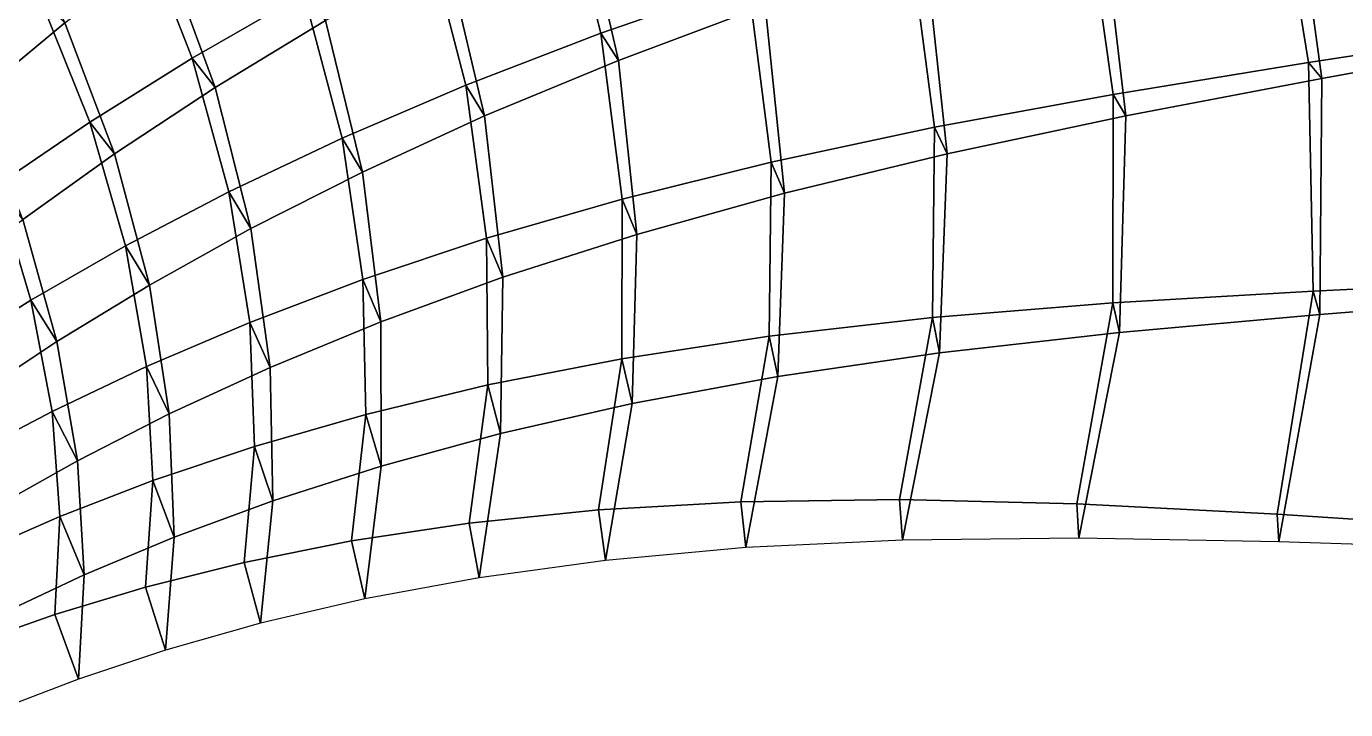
# Model space of a CAD drawing. Header units: metres. Extents: x -2184624 to 1125696, y -1900362 to 1900362.
# Drawn here: x 378008 to 861386, y 540080 to 790230 of the extents above; entities that cross this region are included whole.
import ezdxf

# ---------------------------------------------------------------- set-up
doc = ezdxf.new("R2010")
doc.units = ezdxf.units.M

msp = doc.modelspace()

# ---------------------------------------------------------------- linework, layer by layer
for points in [[(834154.4, 860883.56, 46331.305), (908120.06, 879630.6, 30537.996), (925439.5, 788881.9, 19751.383), (847771.9, 776965.5, 30945.414)], [(840861.1, 857532.3, 76662.305), (915547.2, 878327.6, 61388.81), (930923.1, 785407, 51199.844), (852640.1, 771183.1, 61778.062)], [(572805.75, 849187.06, 106248.57), (625579.4, 872643.4, 97914.79), (642505.4, 806388, 76432.31), (588483.56, 787737.4, 82581.586)], [(580191.5, 841829.06, 133715.02), (632845.4, 866639.5, 126003.086), (648754.75, 797837.75, 104821.64), (594992.44, 777756.9, 110240.68)], [(765185.25, 842735.25, 58768.684), (834154.4, 860883.56, 46331.305), (847771.9, 776965.5, 30945.414), (776235.9, 765312, 39476.457)], [(834154.4, 860883.56, 46331.305), (840861.1, 857532.3, 76662.305), (852640.1, 771183.1, 61778.062), (847771.9, 776965.5, 30945.414)], [(847771.9, 776965.5, 30945.414), (852640.1, 771183.1, 61778.062), (840861.1, 857532.3, 76662.305), (834154.4, 860883.56, 46331.305)], [(771492, 837494.75, 88506.02), (840861.1, 857532.3, 76662.305), (852640.1, 771183.1, 61778.062), (780842.9, 757445.1, 69600.78)], [(419454.47, 827726.5, 146941.19), (459296.38, 854973.25, 141921.39), (479623.88, 802119.8, 117888.21), (438735.2, 778591.44, 121642.58)], [(327177.62, 816300.56, 177805.94), (359410.7, 845971.94, 174518.77), (382931.25, 800808.5, 150572.45), (349497.2, 774290.3, 152977.16)], [(428207.66, 819406, 172398.19), (467698.88, 847651.6, 167953.11), (487641.62, 792406.2, 144055.25), (447221, 767866.94, 147143.11)], [(524229.28, 825671.75, 112823.69), (572805.75, 849187.06, 106248.57), (588483.56, 787737.4, 82581.586), (538979.94, 768692.5, 87347.83)], [(572805.75, 849187.06, 106248.57), (580191.5, 841829.06, 133715.02), (594992.44, 777756.9, 110240.68), (588483.56, 787737.4, 82581.586)], [(588483.56, 787737.4, 82581.586), (594992.44, 777756.9, 110240.68), (580191.5, 841829.06, 133715.02), (572805.75, 849187.06, 106248.57)], [(531873.44, 817078.75, 139647.75), (580191.5, 841829.06, 133715.02), (594992.44, 777756.9, 110240.68), (545895.7, 757424.75, 114252.67)], [(701333, 824672.4, 68622.17), (765185.25, 842735.25, 58768.684), (776235.9, 765312, 39476.457), (710723.8, 753293.6, 46089.523)], [(765185.25, 842735.25, 58768.684), (771492, 837494.75, 88506.02), (780842.9, 757445.1, 69600.78), (776235.9, 765312, 39476.457)], [(776235.9, 765312, 39476.457), (780842.9, 757445.1, 69600.78), (771492, 837494.75, 88506.02), (765185.25, 842735.25, 58768.684)], [(336796.7, 808367.8, 202084.16), (368626.8, 838875.7, 199305.14), (392112.3, 791577.6, 175449.02), (359169.8, 764233.06, 177269.94)], [(707502.4, 817700.5, 97707.94), (771492, 837494.75, 88506.02), (780842.9, 757445.1, 69600.78), (715353.8, 743543.9, 75435.695)], [(382931.25, 800808.5, 150572.45), (419454.47, 827726.5, 146941.19), (438735.2, 778591.44, 121642.58), (401296.6, 755167.3, 124253.5)], [(419454.47, 827726.5, 146941.19), (428207.66, 819406, 172398.19), (447221, 767866.94, 147143.11), (438735.2, 778591.44, 121642.58)], [(438735.2, 778591.44, 121642.58), (447221, 767866.94, 147143.11), (428207.66, 819406, 172398.19), (419454.47, 827726.5, 146941.19)], [(479623.88, 802119.8, 117888.21), (524229.28, 825671.75, 112823.69), (538979.94, 768692.5, 87347.83), (493674.4, 749298.94, 90941)], [(524229.28, 825671.75, 112823.69), (531873.44, 817078.75, 139647.75), (545895.7, 757424.75, 114252.67), (538979.94, 768692.5, 87347.83)], [(538979.94, 768692.5, 87347.83), (545895.7, 757424.75, 114252.67), (531873.44, 817078.75, 139647.75), (524229.28, 825671.75, 112823.69)], [(642505.4, 806388, 76432.31), (701333, 824672.4, 68622.17), (710723.8, 753293.6, 46089.523), (650905.56, 740572.56, 51250.97)], [(701333, 824672.4, 68622.17), (707502.4, 817700.5, 97707.94), (715353.8, 743543.9, 75435.695), (710723.8, 753293.6, 46089.523)], [(710723.8, 753293.6, 46089.523), (715353.8, 743543.9, 75435.695), (707502.4, 817700.5, 97707.94), (701333, 824672.4, 68622.17)], [(392112.3, 791577.6, 175449.02), (428207.66, 819406, 172398.19), (447221, 767866.94, 147143.11), (410327.03, 743536.56, 149082.47)], [(487641.62, 792406.2, 144055.25), (531873.44, 817078.75, 139647.75), (545895.7, 757424.75, 114252.67), (501115.97, 736881.7, 117076.16)], [(648754.75, 797837.75, 104821.64), (707502.4, 817700.5, 97707.94), (715353.8, 743543.9, 75435.695), (655791.8, 729127.8, 79766.14)], [(642505.4, 806388, 76432.31), (648754.75, 797837.75, 104821.64), (594992.44, 777756.9, 110240.68), (588483.56, 787737.4, 82581.586)], [(588483.56, 787737.4, 82581.586), (642505.4, 806388, 76432.31), (650905.56, 740572.56, 51250.97), (596355.44, 727021.94, 55262.863)], [(588483.56, 787737.4, 82581.586), (594992.44, 777756.9, 110240.68), (648754.75, 797837.75, 104821.64), (642505.4, 806388, 76432.31)], [(642505.4, 806388, 76432.31), (648754.75, 797837.75, 104821.64), (655791.8, 729127.8, 79766.14), (650905.56, 740572.56, 51250.97)], [(650905.56, 740572.56, 51250.97), (655791.8, 729127.8, 79766.14), (648754.75, 797837.75, 104821.64), (642505.4, 806388, 76432.31)], [(382931.25, 800808.5, 150572.45), (392112.3, 791577.6, 175449.02), (359169.8, 764233.06, 177269.94), (349497.2, 774290.3, 152977.16)], [(349497.2, 774290.3, 152977.16), (382931.25, 800808.5, 150572.45), (401296.6, 755167.3, 124253.5), (367040, 731933.5, 125863.41)], [(349497.2, 774290.3, 152977.16), (359169.8, 764233.06, 177269.94), (392112.3, 791577.6, 175449.02), (382931.25, 800808.5, 150572.45)], [(382931.25, 800808.5, 150572.45), (392112.3, 791577.6, 175449.02), (410327.03, 743536.56, 149082.47), (401296.6, 755167.3, 124253.5)], [(401296.6, 755167.3, 124253.5), (410327.03, 743536.56, 149082.47), (392112.3, 791577.6, 175449.02), (382931.25, 800808.5, 150572.45)], [(479623.88, 802119.8, 117888.21), (487641.62, 792406.2, 144055.25), (447221, 767866.94, 147143.11), (438735.2, 778591.44, 121642.58)], [(438735.2, 778591.44, 121642.58), (479623.88, 802119.8, 117888.21), (493674.4, 749298.94, 90941), (452236.88, 729643.7, 93526.97)], [(438735.2, 778591.44, 121642.58), (447221, 767866.94, 147143.11), (487641.62, 792406.2, 144055.25), (479623.88, 802119.8, 117888.21)], [(479623.88, 802119.8, 117888.21), (487641.62, 792406.2, 144055.25), (501115.97, 736881.7, 117076.16), (493674.4, 749298.94, 90941)], [(493674.4, 749298.94, 90941), (501115.97, 736881.7, 117076.16), (487641.62, 792406.2, 144055.25), (479623.88, 802119.8, 117888.21)], [(594992.44, 777756.9, 110240.68), (648754.75, 797837.75, 104821.64), (655791.8, 729127.8, 79766.14), (601689.06, 714062.3, 82909.016)], [(359169.8, 764233.06, 177269.94), (392112.3, 791577.6, 175449.02), (410327.03, 743536.56, 149082.47), (376675.94, 719495.75, 150019.56)], [(447221, 767866.94, 147143.11), (487641.62, 792406.2, 144055.25), (501115.97, 736881.7, 117076.16), (460298.88, 716209.06, 118884.53)], [(925439.5, 788881.9, 19751.383), (930923.1, 785407, 51199.844), (852640.1, 771183.1, 61778.062), (847771.9, 776965.5, 30945.414)], [(847771.9, 776965.5, 30945.414), (925439.5, 788881.9, 19751.383), (930681.7, 697261, 5145.298), (849493.3, 693330.5, 11041.197)], [(847771.9, 776965.5, 30945.414), (852640.1, 771183.1, 61778.062), (930923.1, 785407, 51199.844), (925439.5, 788881.9, 19751.383)], [(588483.56, 787737.4, 82581.586), (594992.44, 777756.9, 110240.68), (545895.7, 757424.75, 114252.67), (538979.94, 768692.5, 87347.83)], [(538979.94, 768692.5, 87347.83), (588483.56, 787737.4, 82581.586), (596355.44, 727021.94, 55262.863), (546621, 712655, 58331.66)], [(538979.94, 768692.5, 87347.83), (545895.7, 757424.75, 114252.67), (594992.44, 777756.9, 110240.68), (588483.56, 787737.4, 82581.586)], [(588483.56, 787737.4, 82581.586), (594992.44, 777756.9, 110240.68), (601689.06, 714062.3, 82909.016), (596355.44, 727021.94, 55262.863)], [(596355.44, 727021.94, 55262.863), (601689.06, 714062.3, 82909.016), (594992.44, 777756.9, 110240.68), (588483.56, 787737.4, 82581.586)], [(852640.1, 771183.1, 61778.062), (930923.1, 785407, 51199.844), (933531.94, 691260.5, 37062.305), (851957.2, 684733, 42195.188)], [(438735.2, 778591.44, 121642.58), (447221, 767866.94, 147143.11), (410327.03, 743536.56, 149082.47), (401296.6, 755167.3, 124253.5)], [(401296.6, 755167.3, 124253.5), (438735.2, 778591.44, 121642.58), (452236.88, 729643.7, 93526.97), (414343.78, 709831.75, 95241.305)], [(401296.6, 755167.3, 124253.5), (410327.03, 743536.56, 149082.47), (447221, 767866.94, 147143.11), (438735.2, 778591.44, 121642.58)], [(438735.2, 778591.44, 121642.58), (447221, 767866.94, 147143.11), (460298.88, 716209.06, 118884.53), (452236.88, 729643.7, 93526.97)], [(452236.88, 729643.7, 93526.97), (460298.88, 716209.06, 118884.53), (447221, 767866.94, 147143.11), (438735.2, 778591.44, 121642.58)], [(545895.7, 757424.75, 114252.67), (594992.44, 777756.9, 110240.68), (601689.06, 714062.3, 82909.016), (552555.9, 698354.6, 85084.17)], [(776235.9, 765312, 39476.457), (847771.9, 776965.5, 30945.414), (849493.3, 693330.5, 11041.197), (776137.44, 689005.1, 15423.813)], [(847771.9, 776965.5, 30945.414), (852640.1, 771183.1, 61778.062), (780842.9, 757445.1, 69600.78), (776235.9, 765312, 39476.457)], [(776235.9, 765312, 39476.457), (780842.9, 757445.1, 69600.78), (852640.1, 771183.1, 61778.062), (847771.9, 776965.5, 30945.414)], [(847771.9, 776965.5, 30945.414), (852640.1, 771183.1, 61778.062), (851957.2, 684733, 42195.188), (849493.3, 693330.5, 11041.197)], [(849493.3, 693330.5, 11041.197), (851957.2, 684733, 42195.188), (852640.1, 771183.1, 61778.062), (847771.9, 776965.5, 30945.414)], [(538979.94, 768692.5, 87347.83), (545895.7, 757424.75, 114252.67), (501115.97, 736881.7, 117076.16), (493674.4, 749298.94, 90941)], [(493674.4, 749298.94, 90941), (538979.94, 768692.5, 87347.83), (546621, 712655, 58331.66), (501258.66, 697561.9, 60607.35)], [(493674.4, 749298.94, 90941), (501115.97, 736881.7, 117076.16), (545895.7, 757424.75, 114252.67), (538979.94, 768692.5, 87347.83)], [(538979.94, 768692.5, 87347.83), (545895.7, 757424.75, 114252.67), (552555.9, 698354.6, 85084.17), (546621, 712655, 58331.66)], [(546621, 712655, 58331.66), (552555.9, 698354.6, 85084.17), (545895.7, 757424.75, 114252.67), (538979.94, 768692.5, 87347.83)], [(780842.9, 757445.1, 69600.78), (852640.1, 771183.1, 61778.062), (851957.2, 684733, 42195.188), (778553.94, 678120, 45714.59)], [(410327.03, 743536.56, 149082.47), (447221, 767866.94, 147143.11), (460298.88, 716209.06, 118884.53), (423099.6, 695505.25, 119819.805)], [(710723.8, 753293.6, 46089.523), (776235.9, 765312, 39476.457), (776137.44, 689005.1, 15423.813), (709968.06, 683586.1, 18807.535)], [(776235.9, 765312, 39476.457), (780842.9, 757445.1, 69600.78), (715353.8, 743543.9, 75435.695), (710723.8, 753293.6, 46089.523)], [(710723.8, 753293.6, 46089.523), (715353.8, 743543.9, 75435.695), (780842.9, 757445.1, 69600.78), (776235.9, 765312, 39476.457)], [(776235.9, 765312, 39476.457), (780842.9, 757445.1, 69600.78), (778553.94, 678120, 45714.59), (776137.44, 689005.1, 15423.813)], [(776137.44, 689005.1, 15423.813), (778553.94, 678120, 45714.59), (780842.9, 757445.1, 69600.78), (776235.9, 765312, 39476.457)], [(401296.6, 755167.3, 124253.5), (410327.03, 743536.56, 149082.47), (376675.94, 719495.75, 150019.56), (367040, 731933.5, 125863.41)], [(367040, 731933.5, 125863.41), (401296.6, 755167.3, 124253.5), (414343.78, 709831.75, 95241.305), (379684.25, 689969.5, 96198.33)], [(367040, 731933.5, 125863.41), (376675.94, 719495.75, 150019.56), (410327.03, 743536.56, 149082.47), (401296.6, 755167.3, 124253.5)], [(401296.6, 755167.3, 124253.5), (410327.03, 743536.56, 149082.47), (423099.6, 695505.25, 119819.805), (414343.78, 709831.75, 95241.305)], [(414343.78, 709831.75, 95241.305), (423099.6, 695505.25, 119819.805), (410327.03, 743536.56, 149082.47), (401296.6, 755167.3, 124253.5)], [(501115.97, 736881.7, 117076.16), (545895.7, 757424.75, 114252.67), (552555.9, 698354.6, 85084.17), (507915.66, 682088.75, 86453.586)], [(715353.8, 743543.9, 75435.695), (780842.9, 757445.1, 69600.78), (778553.94, 678120, 45714.59), (712625.94, 670658.5, 48155.48)], [(493674.4, 749298.94, 90941), (501115.97, 736881.7, 117076.16), (460298.88, 716209.06, 118884.53), (452236.88, 729643.7, 93526.97)], [(452236.88, 729643.7, 93526.97), (493674.4, 749298.94, 90941), (501258.66, 697561.9, 60607.35), (459851.16, 681872, 62206.645)], [(452236.88, 729643.7, 93526.97), (460298.88, 716209.06, 118884.53), (501115.97, 736881.7, 117076.16), (493674.4, 749298.94, 90941)], [(493674.4, 749298.94, 90941), (501115.97, 736881.7, 117076.16), (507915.66, 682088.75, 86453.586), (501258.66, 697561.9, 60607.35)], [(501258.66, 697561.9, 60607.35), (507915.66, 682088.75, 86453.586), (501115.97, 736881.7, 117076.16), (493674.4, 749298.94, 90941)], [(650905.56, 740572.56, 51250.97), (710723.8, 753293.6, 46089.523), (709968.06, 683586.1, 18807.535), (650214, 676772.6, 21467.02)], [(710723.8, 753293.6, 46089.523), (715353.8, 743543.9, 75435.695), (655791.8, 729127.8, 79766.14), (650905.56, 740572.56, 51250.97)], [(650905.56, 740572.56, 51250.97), (655791.8, 729127.8, 79766.14), (715353.8, 743543.9, 75435.695), (710723.8, 753293.6, 46089.523)], [(710723.8, 753293.6, 46089.523), (715353.8, 743543.9, 75435.695), (712625.94, 670658.5, 48155.48), (709968.06, 683586.1, 18807.535)], [(709968.06, 683586.1, 18807.535), (712625.94, 670658.5, 48155.48), (715353.8, 743543.9, 75435.695), (710723.8, 753293.6, 46089.523)], [(376675.94, 719495.75, 150019.56), (410327.03, 743536.56, 149082.47), (423099.6, 695505.25, 119819.805), (389189, 674869.4, 120001.734)], [(596355.44, 727021.94, 55262.863), (650905.56, 740572.56, 51250.97), (650214, 676772.6, 21467.02), (596129, 668521.7, 23561.04)], [(650905.56, 740572.56, 51250.97), (655791.8, 729127.8, 79766.14), (601689.06, 714062.3, 82909.016), (596355.44, 727021.94, 55262.863)], [(596355.44, 727021.94, 55262.863), (601689.06, 714062.3, 82909.016), (655791.8, 729127.8, 79766.14), (650905.56, 740572.56, 51250.97)], [(650905.56, 740572.56, 51250.97), (655791.8, 729127.8, 79766.14), (653358.75, 662026.6, 49812.395), (650214, 676772.6, 21467.02)], [(650214, 676772.6, 21467.02), (653358.75, 662026.6, 49812.395), (655791.8, 729127.8, 79766.14), (650905.56, 740572.56, 51250.97)], [(655791.8, 729127.8, 79766.14), (715353.8, 743543.9, 75435.695), (712625.94, 670658.5, 48155.48), (653358.75, 662026.6, 49812.395)], [(460298.88, 716209.06, 118884.53), (501115.97, 736881.7, 117076.16), (507915.66, 682088.75, 86453.586), (467321.97, 665386.6, 87144.336)], [(335702.84, 708972.44, 126595.3), (367040, 731933.5, 125863.41), (379684.25, 689969.5, 96198.33), (347966.66, 670158.3, 96497.27)], [(367040, 731933.5, 125863.41), (376675.94, 719495.75, 150019.56), (389189, 674869.4, 120001.734), (379684.25, 689969.5, 96198.33)], [(379684.25, 689969.5, 96198.33), (389189, 674869.4, 120001.734), (376675.94, 719495.75, 150019.56), (367040, 731933.5, 125863.41)], [(452236.88, 729643.7, 93526.97), (460298.88, 716209.06, 118884.53), (423099.6, 695505.25, 119819.805), (414343.78, 709831.75, 95241.305)], [(414343.78, 709831.75, 95241.305), (452236.88, 729643.7, 93526.97), (459851.16, 681872, 62206.645), (422014.75, 665724.06, 63223.53)], [(414343.78, 709831.75, 95241.305), (423099.6, 695505.25, 119819.805), (460298.88, 716209.06, 118884.53), (452236.88, 729643.7, 93526.97)], [(452236.88, 729643.7, 93526.97), (460298.88, 716209.06, 118884.53), (467321.97, 665386.6, 87144.336), (459851.16, 681872, 62206.645)], [(459851.16, 681872, 62206.645), (467321.97, 665386.6, 87144.336), (460298.88, 716209.06, 118884.53), (452236.88, 729643.7, 93526.97)], [(596355.44, 727021.94, 55262.863), (601689.06, 714062.3, 82909.016), (552555.9, 698354.6, 85084.17), (546621, 712655, 58331.66)], [(546621, 712655, 58331.66), (596355.44, 727021.94, 55262.863), (596129, 668521.7, 23561.04), (547045.1, 658934.06, 25190.707)], [(546621, 712655, 58331.66), (552555.9, 698354.6, 85084.17), (601689.06, 714062.3, 82909.016), (596355.44, 727021.94, 55262.863)], [(596355.44, 727021.94, 55262.863), (601689.06, 714062.3, 82909.016), (599962.6, 652174.7, 50864.242), (596129, 668521.7, 23561.04)], [(596129, 668521.7, 23561.04), (599962.6, 652174.7, 50864.242), (601689.06, 714062.3, 82909.016), (596355.44, 727021.94, 55262.863)], [(601689.06, 714062.3, 82909.016), (655791.8, 729127.8, 79766.14), (653358.75, 662026.6, 49812.395), (599962.6, 652174.7, 50864.242)], [(345991.72, 695821.3, 150080.67), (376675.94, 719495.75, 150019.56), (389189, 674869.4, 120001.734), (358259.97, 654395.56, 119534.13)], [(423099.6, 695505.25, 119819.805), (460298.88, 716209.06, 118884.53), (467321.97, 665386.6, 87144.336), (430366.2, 648378.2, 87259.17)], [(546621, 712655, 58331.66), (552555.9, 698354.6, 85084.17), (507915.66, 682088.75, 86453.586), (501258.66, 697561.9, 60607.35)], [(501258.66, 697561.9, 60607.35), (546621, 712655, 58331.66), (547045.1, 658934.06, 25190.707), (502382.1, 648177.56, 26428.066)], [(501258.66, 697561.9, 60607.35), (507915.66, 682088.75, 86453.586), (552555.9, 698354.6, 85084.17), (546621, 712655, 58331.66)], [(546621, 712655, 58331.66), (552555.9, 698354.6, 85084.17), (551727.4, 641199.06, 51431.098), (547045.1, 658934.06, 25190.707)], [(547045.1, 658934.06, 25190.707), (551727.4, 641199.06, 51431.098), (552555.9, 698354.6, 85084.17), (546621, 712655, 58331.66)], [(552555.9, 698354.6, 85084.17), (601689.06, 714062.3, 82909.016), (599962.6, 652174.7, 50864.242), (551727.4, 641199.06, 51431.098)], [(414343.78, 709831.75, 95241.305), (423099.6, 695505.25, 119819.805), (389189, 674869.4, 120001.734), (379684.25, 689969.5, 96198.33)], [(379684.25, 689969.5, 96198.33), (414343.78, 709831.75, 95241.305), (422014.75, 665724.06, 63223.53), (387401.1, 649253.6, 63737.258)], [(379684.25, 689969.5, 96198.33), (389189, 674869.4, 120001.734), (423099.6, 695505.25, 119819.805), (414343.78, 709831.75, 95241.305)], [(414343.78, 709831.75, 95241.305), (423099.6, 695505.25, 119819.805), (430366.2, 648378.2, 87259.17), (422014.75, 665724.06, 63223.53)], [(422014.75, 665724.06, 63223.53), (430366.2, 648378.2, 87259.17), (423099.6, 695505.25, 119819.805), (414343.78, 709831.75, 95241.305)], [(501258.66, 697561.9, 60607.35), (507915.66, 682088.75, 86453.586), (467321.97, 665386.6, 87144.336), (459851.16, 681872, 62206.645)], [(459851.16, 681872, 62206.645), (501258.66, 697561.9, 60607.35), (502382.1, 648177.56, 26428.066), (461641.44, 636440.2, 27328.205)], [(459851.16, 681872, 62206.645), (467321.97, 665386.6, 87144.336), (507915.66, 682088.75, 86453.586), (501258.66, 697561.9, 60607.35)], [(501258.66, 697561.9, 60607.35), (507915.66, 682088.75, 86453.586), (508033.22, 629260.56, 51601.582), (502382.1, 648177.56, 26428.066)], [(502382.1, 648177.56, 26428.066), (508033.22, 629260.56, 51601.582), (507915.66, 682088.75, 86453.586), (501258.66, 697561.9, 60607.35)], [(507915.66, 682088.75, 86453.586), (552555.9, 698354.6, 85084.17), (551727.4, 641199.06, 51431.098), (508033.22, 629260.56, 51601.582)], [(849493.3, 693330.5, 11041.197), (930681.7, 697261, 5145.298), (919886.25, 606201.3, -16253.517), (836297.75, 611673.25, -15870.68)], [(930681.7, 697261, 5145.298), (933531.94, 691260.5, 37062.305), (851957.2, 684733, 42195.188), (849493.3, 693330.5, 11041.197)], [(849493.3, 693330.5, 11041.197), (851957.2, 684733, 42195.188), (933531.94, 691260.5, 37062.305), (930681.7, 697261, 5145.298)], [(389189, 674869.4, 120001.734), (423099.6, 695505.25, 119819.805), (430366.2, 648378.2, 87259.17), (396678.78, 631189, 86884.51)], [(776137.44, 689005.1, 15423.813), (849493.3, 693330.5, 11041.197), (836297.75, 611673.25, -15870.68), (762895.9, 615453, -15418.482)], [(849493.3, 693330.5, 11041.197), (851957.2, 684733, 42195.188), (778553.94, 678120, 45714.59), (776137.44, 689005.1, 15423.813)], [(776137.44, 689005.1, 15423.813), (778553.94, 678120, 45714.59), (851957.2, 684733, 42195.188), (849493.3, 693330.5, 11041.197)], [(849493.3, 693330.5, 11041.197), (851957.2, 684733, 42195.188), (836890.75, 601512.25, 15870.68), (836297.75, 611673.25, -15870.68)], [(836297.75, 611673.25, -15870.68), (836890.75, 601512.25, 15870.68), (851957.2, 684733, 42195.188), (849493.3, 693330.5, 11041.197)], [(851957.2, 684733, 42195.188), (933531.94, 691260.5, 37062.305), (920657.1, 598865.8, 16253.517), (836890.75, 601512.25, 15870.68)], [(379684.25, 689969.5, 96198.33), (389189, 674869.4, 120001.734), (358259.97, 654395.56, 119534.13), (347966.66, 670158.3, 96497.27)], [(347966.66, 670158.3, 96497.27), (379684.25, 689969.5, 96198.33), (387401.1, 649253.6, 63737.258), (355696.62, 632584.5, 63816.414)], [(347966.66, 670158.3, 96497.27), (358259.97, 654395.56, 119534.13), (389189, 674869.4, 120001.734), (379684.25, 689969.5, 96198.33)], [(379684.25, 689969.5, 96198.33), (389189, 674869.4, 120001.734), (396678.78, 631189, 86884.51), (387401.1, 649253.6, 63737.258)], [(387401.1, 649253.6, 63737.258), (396678.78, 631189, 86884.51), (389189, 674869.4, 120001.734), (379684.25, 689969.5, 96198.33)], [(709968.06, 683586.1, 18807.535), (776137.44, 689005.1, 15423.813), (762895.9, 615453, -15418.482), (697903.3, 616987.2, -14911.979)], [(776137.44, 689005.1, 15423.813), (778553.94, 678120, 45714.59), (712625.94, 670658.5, 48155.48), (709968.06, 683586.1, 18807.535)], [(709968.06, 683586.1, 18807.535), (712625.94, 670658.5, 48155.48), (778553.94, 678120, 45714.59), (776137.44, 689005.1, 15423.813)], [(776137.44, 689005.1, 15423.813), (778553.94, 678120, 45714.59), (763594.25, 602815.6, 15418.482), (762895.9, 615453, -15418.482)], [(762895.9, 615453, -15418.482), (763594.25, 602815.6, 15418.482), (778553.94, 678120, 45714.59), (776137.44, 689005.1, 15423.813)], [(459851.16, 681872, 62206.645), (467321.97, 665386.6, 87144.336), (430366.2, 648378.2, 87259.17), (422014.75, 665724.06, 63223.53)], [(422014.75, 665724.06, 63223.53), (459851.16, 681872, 62206.645), (461641.44, 636440.2, 27328.205), (424395.88, 623908.1, 27936.89)], [(422014.75, 665724.06, 63223.53), (430366.2, 648378.2, 87259.17), (467321.97, 665386.6, 87144.336), (459851.16, 681872, 62206.645)], [(459851.16, 681872, 62206.645), (467321.97, 665386.6, 87144.336), (468347.06, 616537.2, 51444.64), (461641.44, 636440.2, 27328.205)], [(461641.44, 636440.2, 27328.205), (468347.06, 616537.2, 51444.64), (467321.97, 665386.6, 87144.336), (459851.16, 681872, 62206.645)], [(467321.97, 665386.6, 87144.336), (507915.66, 682088.75, 86453.586), (508033.22, 629260.56, 51601.582), (468347.06, 616537.2, 51444.64)], [(650214, 676772.6, 21467.02), (709968.06, 683586.1, 18807.535), (697903.3, 616987.2, -14911.979), (639847.9, 616198.44, -14365.716)], [(709968.06, 683586.1, 18807.535), (712625.94, 670658.5, 48155.48), (653358.75, 662026.6, 49812.395), (650214, 676772.6, 21467.02)], [(650214, 676772.6, 21467.02), (653358.75, 662026.6, 49812.395), (712625.94, 670658.5, 48155.48), (709968.06, 683586.1, 18807.535)], [(709968.06, 683586.1, 18807.535), (712625.94, 670658.5, 48155.48), (698994.06, 602139.56, 14911.979), (697903.3, 616987.2, -14911.979)], [(697903.3, 616987.2, -14911.979), (698994.06, 602139.56, 14911.979), (712625.94, 670658.5, 48155.48), (709968.06, 683586.1, 18807.535)], [(778553.94, 678120, 45714.59), (851957.2, 684733, 42195.188), (836890.75, 601512.25, 15870.68), (763594.25, 602815.6, 15418.482)], [(596129, 668521.7, 23561.04), (650214, 676772.6, 21467.02), (639847.9, 616198.44, -14365.716), (587586.9, 613243.06, -13793.929)], [(650214, 676772.6, 21467.02), (653358.75, 662026.6, 49812.395), (599962.6, 652174.7, 50864.242), (596129, 668521.7, 23561.04)], [(596129, 668521.7, 23561.04), (599962.6, 652174.7, 50864.242), (653358.75, 662026.6, 49812.395), (650214, 676772.6, 21467.02)], [(650214, 676772.6, 21467.02), (653358.75, 662026.6, 49812.395), (641590.6, 599388.3, 14365.716), (639847.9, 616198.44, -14365.716)], [(639847.9, 616198.44, -14365.716), (641590.6, 599388.3, 14365.716), (653358.75, 662026.6, 49812.395), (650214, 676772.6, 21467.02)], [(712625.94, 670658.5, 48155.48), (778553.94, 678120, 45714.59), (763594.25, 602815.6, 15418.482), (698994.06, 602139.56, 14911.979)], [(358259.97, 654395.56, 119534.13), (389189, 674869.4, 120001.734), (396678.78, 631189, 86884.51), (365928.5, 613932.5, 86094.695)], [(547045.1, 658934.06, 25190.707), (596129, 668521.7, 23561.04), (587586.9, 613243.06, -13793.929), (540244.9, 608369.94, -13209.473)], [(596129, 668521.7, 23561.04), (599962.6, 652174.7, 50864.242), (551727.4, 641199.06, 51431.098), (547045.1, 658934.06, 25190.707)], [(547045.1, 658934.06, 25190.707), (551727.4, 641199.06, 51431.098), (599962.6, 652174.7, 50864.242), (596129, 668521.7, 23561.04)], [(596129, 668521.7, 23561.04), (599962.6, 652174.7, 50864.242), (590198.4, 594717.3, 13793.929), (587586.9, 613243.06, -13793.929)], [(587586.9, 613243.06, -13793.929), (590198.4, 594717.3, 13793.929), (599962.6, 652174.7, 50864.242), (596129, 668521.7, 23561.04)], [(653358.75, 662026.6, 49812.395), (712625.94, 670658.5, 48155.48), (698994.06, 602139.56, 14911.979), (641590.6, 599388.3, 14365.716)], [(422014.75, 665724.06, 63223.53), (430366.2, 648378.2, 87259.17), (396678.78, 631189, 86884.51), (387401.1, 649253.6, 63737.258)], [(387401.1, 649253.6, 63737.258), (422014.75, 665724.06, 63223.53), (424395.88, 623908.1, 27936.89), (390277.44, 610752.56, 28292.668)], [(387401.1, 649253.6, 63737.258), (396678.78, 631189, 86884.51), (430366.2, 648378.2, 87259.17), (422014.75, 665724.06, 63223.53)], [(422014.75, 665724.06, 63223.53), (430366.2, 648378.2, 87259.17), (432211.88, 603202.6, 51017.08), (424395.88, 623908.1, 27936.89)], [(424395.88, 623908.1, 27936.89), (432211.88, 603202.6, 51017.08), (430366.2, 648378.2, 87259.17), (422014.75, 665724.06, 63223.53)], [(430366.2, 648378.2, 87259.17), (467321.97, 665386.6, 87144.336), (468347.06, 616537.2, 51444.64), (432211.88, 603202.6, 51017.08)], [(502382.1, 648177.56, 26428.066), (547045.1, 658934.06, 25190.707), (540244.9, 608369.94, -13209.473), (497145.84, 601849.5, -12623.207)], [(547045.1, 658934.06, 25190.707), (551727.4, 641199.06, 51431.098), (508033.22, 629260.56, 51601.582), (502382.1, 648177.56, 26428.066)], [(502382.1, 648177.56, 26428.066), (508033.22, 629260.56, 51601.582), (551727.4, 641199.06, 51431.098), (547045.1, 658934.06, 25190.707)], [(547045.1, 658934.06, 25190.707), (551727.4, 641199.06, 51431.098), (543894.6, 588374.2, 13209.473), (540244.9, 608369.94, -13209.473)], [(540244.9, 608369.94, -13209.473), (543894.6, 588374.2, 13209.473), (551727.4, 641199.06, 51431.098), (547045.1, 658934.06, 25190.707)], [(599962.6, 652174.7, 50864.242), (653358.75, 662026.6, 49812.395), (641590.6, 599388.3, 14365.716), (590198.4, 594717.3, 13793.929)], [(387401.1, 649253.6, 63737.258), (396678.78, 631189, 86884.51), (365928.5, 613932.5, 86094.695), (355696.62, 632584.5, 63816.414)], [(355696.62, 632584.5, 63816.414), (387401.1, 649253.6, 63737.258), (390277.44, 610752.56, 28292.668), (358967.16, 597124.94, 28428.863)], [(355696.62, 632584.5, 63816.414), (365928.5, 613932.5, 86094.695), (396678.78, 631189, 86884.51), (387401.1, 649253.6, 63737.258)], [(387401.1, 649253.6, 63737.258), (396678.78, 631189, 86884.51), (399235.06, 589413.7, 50366.035), (390277.44, 610752.56, 28292.668)], [(390277.44, 610752.56, 28292.668), (399235.06, 589413.7, 50366.035), (396678.78, 631189, 86884.51), (387401.1, 649253.6, 63737.258)], [(396678.78, 631189, 86884.51), (430366.2, 648378.2, 87259.17), (432211.88, 603202.6, 51017.08), (399235.06, 589413.7, 50366.035)], [(461641.44, 636440.2, 27328.205), (502382.1, 648177.56, 26428.066), (497145.84, 601849.5, -12623.207), (457756.6, 593941.4, -12043.885)], [(502382.1, 648177.56, 26428.066), (508033.22, 629260.56, 51601.582), (468347.06, 616537.2, 51444.64), (461641.44, 636440.2, 27328.205)], [(461641.44, 636440.2, 27328.205), (468347.06, 616537.2, 51444.64), (508033.22, 629260.56, 51601.582), (502382.1, 648177.56, 26428.066)], [(502382.1, 648177.56, 26428.066), (508033.22, 629260.56, 51601.582), (501957.84, 580622.75, 12623.207), (497145.84, 601849.5, -12623.207)], [(497145.84, 601849.5, -12623.207), (501957.84, 580622.75, 12623.207), (508033.22, 629260.56, 51601.582), (502382.1, 648177.56, 26428.066)], [(551727.4, 641199.06, 51431.098), (599962.6, 652174.7, 50864.242), (590198.4, 594717.3, 13793.929), (543894.6, 588374.2, 13209.473)], [(508033.22, 629260.56, 51601.582), (551727.4, 641199.06, 51431.098), (543894.6, 588374.2, 13209.473), (501957.84, 580622.75, 12623.207)], [(424395.88, 623908.1, 27936.89), (461641.44, 636440.2, 27328.205), (457756.6, 593941.4, -12043.885), (421648.25, 584882.6, -11478.278)], [(461641.44, 636440.2, 27328.205), (468347.06, 616537.2, 51444.64), (432211.88, 603202.6, 51017.08), (424395.88, 623908.1, 27936.89)], [(424395.88, 623908.1, 27936.89), (432211.88, 603202.6, 51017.08), (468347.06, 616537.2, 51444.64), (461641.44, 636440.2, 27328.205)], [(461641.44, 636440.2, 27328.205), (468347.06, 616537.2, 51444.64), (463814.6, 571711, 12043.885), (457756.6, 593941.4, -12043.885)], [(457756.6, 593941.4, -12043.885), (463814.6, 571711, 12043.885), (468347.06, 616537.2, 51444.64), (461641.44, 636440.2, 27328.205)], [(365928.5, 613932.5, 86094.695), (396678.78, 631189, 86884.51), (399235.06, 589413.7, 50366.035), (369077.66, 575306.7, 49531.293)], [(468347.06, 616537.2, 51444.64), (508033.22, 629260.56, 51601.582), (501957.84, 580622.75, 12623.207), (463814.6, 571711, 12043.885)], [(390277.44, 610752.56, 28292.668), (424395.88, 623908.1, 27936.89), (421648.25, 584882.6, -11478.278), (388468.2, 574882.75, -10931.488)], [(424395.88, 623908.1, 27936.89), (432211.88, 603202.6, 51017.08), (399235.06, 589413.7, 50366.035), (390277.44, 610752.56, 28292.668)], [(390277.44, 610752.56, 28292.668), (399235.06, 589413.7, 50366.035), (432211.88, 603202.6, 51017.08), (424395.88, 623908.1, 27936.89)], [(424395.88, 623908.1, 27936.89), (432211.88, 603202.6, 51017.08), (429001.62, 561860.1, 11478.278), (421648.25, 584882.6, -11478.278)], [(421648.25, 584882.6, -11478.278), (429001.62, 561860.1, 11478.278), (432211.88, 603202.6, 51017.08), (424395.88, 623908.1, 27936.89)], [(432211.88, 603202.6, 51017.08), (468347.06, 616537.2, 51444.64), (463814.6, 571711, 12043.885), (429001.62, 561860.1, 11478.278)], [(639847.9, 616198.44, -14365.716), (641590.6, 599388.3, 14365.716), (590198.4, 594717.3, 13793.929), (587586.9, 613243.06, -13793.929)], [(697903.3, 616987.2, -14911.979), (698994.06, 602139.56, 14911.979), (641590.6, 599388.3, 14365.716), (639847.9, 616198.44, -14365.716)], [(762895.9, 615453, -15418.482), (763594.25, 602815.6, 15418.482), (698994.06, 602139.56, 14911.979), (697903.3, 616987.2, -14911.979)], [(836297.75, 611673.25, -15870.68), (836890.75, 601512.25, 15870.68), (763594.25, 602815.6, 15418.482), (762895.9, 615453, -15418.482)], [(358967.16, 597124.94, 28428.863), (390277.44, 610752.56, 28292.668), (388468.2, 574882.75, -10931.488), (357920.84, 564124.94, -10407.212)], [(390277.44, 610752.56, 28292.668), (399235.06, 589413.7, 50366.035), (369077.66, 575306.7, 49531.293), (358967.16, 597124.94, 28428.863)], [(358967.16, 597124.94, 28428.863), (369077.66, 575306.7, 49531.293), (399235.06, 589413.7, 50366.035), (390277.44, 610752.56, 28292.668)], [(390277.44, 610752.56, 28292.668), (399235.06, 589413.7, 50366.035), (397138.5, 551261.9, 10931.488), (388468.2, 574882.75, -10931.488)], [(388468.2, 574882.75, -10931.488), (397138.5, 551261.9, 10931.488), (399235.06, 589413.7, 50366.035), (390277.44, 610752.56, 28292.668)], [(587586.9, 613243.06, -13793.929), (590198.4, 594717.3, 13793.929), (543894.6, 588374.2, 13209.473), (540244.9, 608369.94, -13209.473)], [(919886.25, 606201.3, -16253.517), (920657.1, 598865.8, 16253.517), (836890.75, 601512.25, 15870.68), (836297.75, 611673.25, -15870.68)], [(540244.9, 608369.94, -13209.473), (543894.6, 588374.2, 13209.473), (501957.84, 580622.75, 12623.207), (497145.84, 601849.5, -12623.207)], [(399235.06, 589413.7, 50366.035), (432211.88, 603202.6, 51017.08), (429001.62, 561860.1, 11478.278), (397138.5, 551261.9, 10931.488)], [(497145.84, 601849.5, -12623.207), (501957.84, 580622.75, 12623.207), (463814.6, 571711, 12043.885), (457756.6, 593941.4, -12043.885)], [(457756.6, 593941.4, -12043.885), (463814.6, 571711, 12043.885), (429001.62, 561860.1, 11478.278), (421648.25, 584882.6, -11478.278)], [(369077.66, 575306.7, 49531.293), (399235.06, 589413.7, 50366.035), (397138.5, 551261.9, 10931.488), (367907.16, 540080.3, 10407.212)], [(421648.25, 584882.6, -11478.278), (429001.62, 561860.1, 11478.278), (397138.5, 551261.9, 10931.488), (388468.2, 574882.75, -10931.488)], [(388468.2, 574882.75, -10931.488), (397138.5, 551261.9, 10931.488), (367907.16, 540080.3, 10407.212), (357920.84, 564124.94, -10407.212)]]:
    msp.add_3dface(points)

doc.saveas('drawing.dxf')
